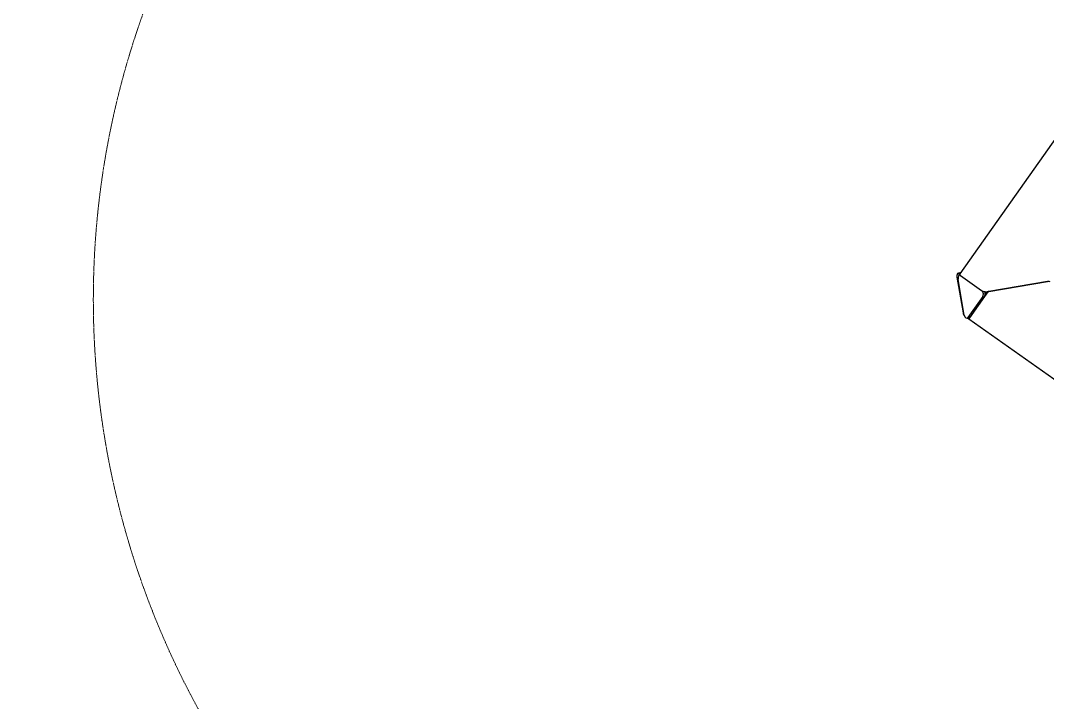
# Model space of a CAD drawing. Header units: millimetres. Extents: x 246416442 to 246896683, y 7418963194 to 7419503218.
# Drawn here: x 246832034 to 246834276, y 7419444375 to 7419445863 of the extents above; entities that cross this region are included whole.
import ezdxf
from ezdxf.lldxf.tags import DXFTag

# ---------------------------------------------------------------- set-up
doc = ezdxf.new("R2010")
doc.units = ezdxf.units.MM
doc.linetypes.add('HIDDEN', pattern=[9.525, 6.35, -3.175])
for name, color, linetype in [('L-Hatch Boundary', 1, 'Continuous'), ('L-X-E-PLAY', 9, 'Continuous'), ('L-X-E-PLAY (FallZone)', 252, 'HIDDEN')]:
    doc.layers.add(name, color=color, linetype=linetype)
doc.layers.add('L-SUB-SOIL DRAINAGE', color=170, linetype='SUBSOIL', lineweight=20)
doc.styles.get("Standard").update_dxf_attribs({"font": 'arial.ttf'})
tags = doc.linetypes.add('SUBSOIL', pattern='A,12.7,-5.08,["SSD",Standard,S=2.54,R=0,X=-2.54,Y=-1.27],-6.35', length=24.13).pattern_tags.tags
tags[6] = DXFTag(74, 10)

# ---------------------------------------------------------------- blocks, each defined once
blk = doc.blocks.new('Kubus Triple - Moduplay')
at = {"layer": 'L-X-E-PLAY', "lineweight": 25}
for p, q in [((-141731.6, -696330), (-142167.1, -696765.5)), ((-142165.9, -696762.9), (-142169.9, -696762.9)), ((-142174.6, -696770.9), (-142174.6, -696850.2)), ((-142172.8, -696855.4), (-142172.8, -696776.1)), ((-142167.2, -696768.1), (-142168.2, -696768.1)), ((-142166.5, -696769), (-142126.5, -696809)), ((-142126.2, -696822.7), (-142165.9, -696862.3)), ((-142122.5, -696823), (-142162.5, -696863)), ((-142113.6, -696814.1), (-142122.5, -696823)), ((-142111.5, -696814), (-141981.5, -696814)), ((-141981.5, -696814), (-142111.5, -696814)), ((-142168.2, -696863.4), (-142164.1, -696863.4)), ((-142166.2, -696863.4), (-142164.5, -696865.1)), ((-142162.5, -696863), (-142164.5, -696865.1)), ((-142164.5, -696865.1), (-141731.6, -697298)), ((-142163.5, -696863.3), (-142163.5, -696863.8))]:
    blk.add_line(p, q, dxfattribs=at)
for centre, start, end in [((-142161.5, -696774), 126.87, 148.1719), ((-142161.5, -696854), 249.9442, 258.463), ((-142161.5, -696854), 258.463, 259.4499)]:
    blk.add_arc(centre, 10, start, end, dxfattribs=at)
for centre, major_axis, ratio, start_param, end_param in [((-142169.9, -696770.9), (0, -8), 0.57735, 3.141593, 4.712389), ((-142165.9, -696770.9), (0, -8), 0.57735, 2.892951, 4.48339), ((-142156.5, -696769), (11.1, -2.6), 0.381966, 2.909769, 3.695167), ((-142168.2, -696776.1), (0, -8), 0.57735, 2.88839, 4.712389), ((-142116.5, -696809), (-11.1, 2.6), 0.381966, 0.553574, 2.124371), ((-142128.5, -696815.8), (0, 8), 0.57735, 3.665191, 5.528394), ((-142124.5, -696815.8), (0, 8), 0.57735, 3.665191, 5.13717), ((-142116.5, -696819), (-5.57, -1.31), 0.381966, 4.570331, 5.311117), ((-142116.5, -696819), (-11.1, -2.6), 0.381966, 4.360173, 4.928923), ((-142116.5, -696819), (11.1, 2.6), 0.381966, 1.017222, 1.21858), ((-141986.5, -696819), (-11.1, -2.6), 0.381966, 3.373416, 4.158815), ((-142169.9, -696850.2), (0, 8), 0.57735, 1.570796, 2.482992), ((-142168.2, -696855.4), (0, 8), 0.57735, 1.570796, 3.665191), ((-142156.5, -696859), (11.1, 2.6), 0.381966, 3.661189, 3.957457), ((-142164.1, -696855.4), (0, 8), 0.57735, 3.141593, 3.665191)]:
    blk.add_ellipse(centre, major_axis=major_axis, ratio=ratio, start_param=start_param, end_param=end_param, dxfattribs=at)
at = {"layer": 'L-X-E-PLAY (FallZone)', "color": 252, "lineweight": 5, "ltscale": 0.25}
blk.add_lwpolyline([(-137858.6, -699011, 0.137232), (-137548.2, -698063.8, 0.388706), (-137548.2, -695564.9, 0.191413), (-138107.7, -694318.3, 0.34679), (-139589.7, -693149.9), (-141540.2, -693149.9, 0.34679), (-143022.3, -694318.3, 0.191351), (-143581.7, -695564.5, 0.388891), (-143581.7, -698064.2, 0.13472), (-143281.2, -698996.1)], format="xyb", dxfattribs=at)

msp = doc.modelspace()

# ---------------------------------------------------------------- linework, layer by layer
at = {"layer": 'L-Hatch Boundary'}
msp.add_arc((246837109.1, 7419443602.6), 6285, 47.96542, 198.07766, dxfattribs=at)
at = {"layer": 'L-SUB-SOIL DRAINAGE', "ltscale": 0.75, "flags": 128}
msp.add_lwpolyline([(246836375.8, 7419368838, 0.049859), (246836452.7, 7419367265, 1.020543), (246838457.4, 7419363126.5, 0.507423), (246850958.7, 7419364620.6, 0.34783), (246860630.1, 7419364185, 0.95316), (246871514.2, 7419375336.2, 0.546089), (246865357.3, 7419391537), (246864331.6, 7419392202.5, 0.150991), (246858079.6, 7419390951.1, -0.535883), (246847993.3, 7419386178.8, -0.984857), (246841094.3, 7419392263.5, 0.048323), (246837369.4, 7419394790.3, -0.782041), (246859516.8, 7419399812.1, 0.326657), (246863339.2, 7419409468.3, 2.547694), (246851636.6, 7419416690.1, 0.258508), (246846203.9, 7419412601.5), (246842481.4, 7419417148.5), (246849924.6, 7419423239.5, 0.226894), (246850840.6, 7419425193.4), (246863936.9, 7419436077.3, 0.937903), (246860987.8, 7419443087, 0.16139), (246859063.4, 7419444536.1, 0.543513), (246850931.8, 7419449690.9, 0.965246), (246840526, 7419449656.9, 0.686425), (246830418.6, 7419442236.6), (246830214.5, 7419441333.6, 0.069561), (246826929.1, 7419442860.9), (246826948.5, 7419447931.5)], format="xyb", dxfattribs=at)

# ---------------------------------------------------------------- block references
at = {"layer": 'L-X-E-PLAY', "rotation": 9.786989520025928}
msp.add_blockref('Kubus Triple - Moduplay', (246855742.7, 7420156101.6), dxfattribs=at)
msp.add_blockref('Kubus Triple - Moduplay', (246855742.7, 7420156101.6), dxfattribs=at)

doc.saveas('drawing.dxf')
